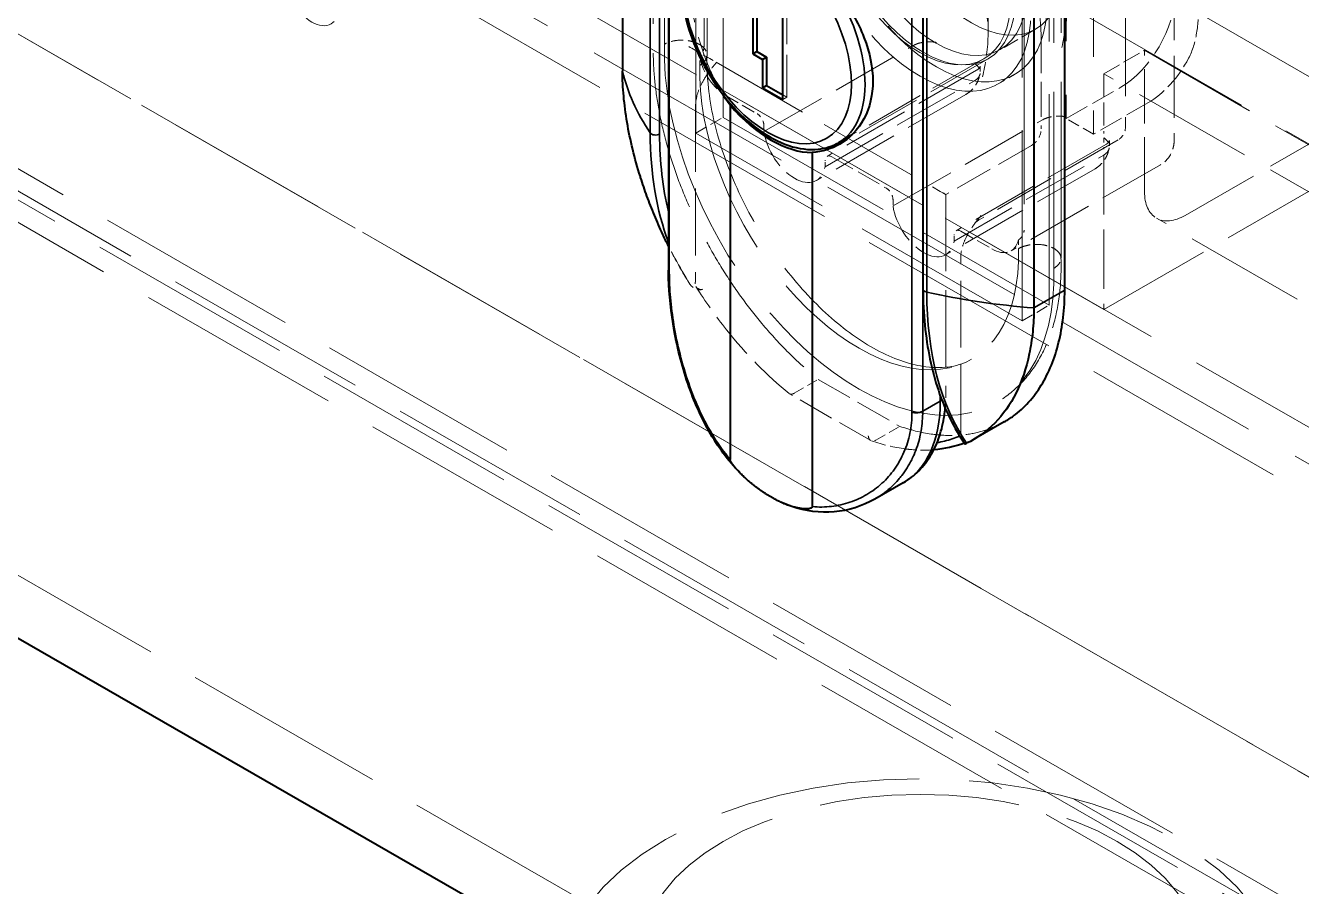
# Model space of a CAD drawing. Header units: millimetres. Extents: x 0 to 2378, y 0 to 1682.
# Drawn here: x 2156.29 to 2182.84, y 1411.09 to 1429.01 of the extents above; entities that cross this region are included whole.
import ezdxf

# ---------------------------------------------------------------- set-up
doc = ezdxf.new("R2010")
doc.units = ezdxf.units.MM
doc.header["$LTSCALE"] = 2
doc.linetypes.add('DASHED', pattern=[0.2067, 0.1654, -0.0413])
for name, color, linetype, lineweight in [('가려진 것(ISO)', 2, 'DASHED', 18), ('가시적인 것(ISO)', 3, 'Continuous', 40), ('가시적인 좁은 것(ISO)', 3, 'Continuous', 35)]:
    doc.layers.add(name, color=color, linetype=linetype, lineweight=lineweight)

msp = doc.modelspace()

# ---------------------------------------------------------------- linework, layer by layer
at = {"layer": '가려진 것(ISO)', "ltscale": 13.269749}
for p, q in [((2170.8009, 1458.4957), (2170.8009, 1427.1019)), ((2177.5891, 1423.1928), (2177.5891, 1454.5866)), ((2177.0235, 1454.2609), (2177.0235, 1422.8671))]:
    msp.add_line(p, q, dxfattribs=at)
at = {"layer": '가려진 것(ISO)', "ltscale": 12.300426}
for p, q in [((2169.579, 1428.6239), (2169.579, 1457.7244)), ((2177.6797, 1453.0596), (2177.6797, 1423.959))]:
    msp.add_line(p, q, dxfattribs=at)
at = {"layer": '가려진 것(ISO)', "ltscale": 12.2945}
msp.add_line((2170.4667, 1428.3992), (2170.4667, 1457.4858), dxfattribs=at)
at = {"layer": '가려진 것(ISO)', "ltscale": 14.08707}
msp.add_line((2169.3478, 1457.0016), (2169.3478, 1428.4353), dxfattribs=at)
at = {"layer": '가려진 것(ISO)', "ltscale": 13.036946}
for p, q in [((2191.5899, 1414.2787), (2119.1821, 1455.9755)), ((2186.4987, 1411.3469), (2114.091, 1453.0437)), ((2186.4987, 1408.0767), (2114.091, 1449.7736)), ((2185.933, 1407.751), (2113.5253, 1449.4478))]:
    msp.add_line(p, q, dxfattribs=at)
at = {"layer": '가려진 것(ISO)', "ltscale": 13.770153}
msp.add_line((2170.2352, 1426.7761), (2170.2352, 1454.6999), dxfattribs=at)
at = {"layer": '가려진 것(ISO)', "ltscale": 12.584246}
for p, q in [((2170.4036, 1428.5864), (2170.4036, 1454.1053)), ((2177.0635, 1450.2701), (2177.0635, 1424.7512))]:
    msp.add_line(p, q, dxfattribs=at)
at = {"layer": '가려진 것(ISO)', "ltscale": 12.299444}
msp.add_line((2177.832, 1453.2669), (2177.832, 1424.1686), dxfattribs=at)
at = {"layer": '가려진 것(ISO)', "ltscale": 12.833244}
msp.add_line((2185.3673, 1412.0009), (2114.091, 1453.0463), dxfattribs=at)
at = {"layer": '가려진 것(ISO)', "ltscale": 12.886484}
msp.add_line((2111.8282, 1451.5456), (2194.7011, 1403.8223), dxfattribs=at)
at = {"layer": '가려진 것(ISO)', "ltscale": 13.041375}
msp.add_line((2198.9438, 1400.7251), (2111.2625, 1451.2174), dxfattribs=at)
at = {"layer": '가려진 것(ISO)', "ltscale": 12.954181}
msp.add_line((2176.315, 1428.8655), (2176.315, 1450.7564), dxfattribs=at)
at = {"layer": '가려진 것(ISO)', "ltscale": 13.546203}
for p, q in [((2177.9427, 1449.9683), (2177.9427, 1427.0769)), ((2178.5084, 1449.6425), (2178.5084, 1426.7512))]:
    msp.add_line(p, q, dxfattribs=at)
at = {"layer": '가려진 것(ISO)', "ltscale": 12.873099}
msp.add_line((2104.4743, 1447.3108), (2191.0242, 1397.4701), dxfattribs=at)
at = {"layer": '가려진 것(ISO)', "ltscale": 13.252056}
msp.add_line((2161.4105, 1440.3772), (2258.2559, 1384.6076), dxfattribs=at)
at = {"layer": '가려진 것(ISO)', "ltscale": 13.202866}
msp.add_line((2152.2747, 1438.3355), (2271.9172, 1369.438), dxfattribs=at)
at = {"layer": '가려진 것(ISO)', "ltscale": 12.924183}
msp.add_line((2152.2747, 1438.333), (2178.7205, 1423.1039), dxfattribs=at)
at = {"layer": '가려진 것(ISO)', "ltscale": 12.907596}
msp.add_line((2164.0127, 1437.475), (2258.3407, 1383.1551), dxfattribs=at)
at = {"layer": '가려진 것(ISO)', "ltscale": 5.303258}
msp.add_line((2179.1771, 1431.4871), (2179.1771, 1426.9344), dxfattribs=at)
at = {"layer": '가려진 것(ISO)', "ltscale": 13.568781}
msp.add_line((2163.2594, 1431.2472), (2191.0242, 1415.2585), dxfattribs=at)
at = {"layer": '가려진 것(ISO)', "ltscale": 2.666475}
msp.add_line((2172.1281, 1427.523), (2172.1281, 1429.8121), dxfattribs=at)
at = {"layer": '가려진 것(ISO)', "ltscale": 3.906952}
msp.add_line((2180.1878, 1429.9997), (2180.1878, 1426.6457), dxfattribs=at)
at = {"layer": '가려진 것(ISO)', "ltscale": 0.990342}
msp.add_line((2177.3022, 1428.9359), (2176.5668, 1428.5124), dxfattribs=at)
at = {"layer": '가려진 것(ISO)', "ltscale": 2.190301}
msp.add_line((2177.418, 1428.7455), (2177.418, 1426.8652), dxfattribs=at)
at = {"layer": '가려진 것(ISO)', "ltscale": 4.190233}
for p, q in [((2171.6494, 1426.8054), (2174.7607, 1428.597)), ((2176.0751, 1428.082), (2172.9639, 1426.2903)), ((2172.9222, 1426.0724), (2176.0335, 1427.8641)), ((2175.8548, 1427.5804), (2172.7436, 1425.7888)), ((2174.3364, 1425.258), (2177.4477, 1427.0497)), ((2175.6092, 1424.5251), (2178.7205, 1426.3167)), ((2178.7621, 1426.5346), (2175.6509, 1424.743)), ((2178.5419, 1426.0331), (2175.4306, 1424.2414)), ((2179.9041, 1426.1153), (2176.7929, 1424.3237))]:
    msp.add_line(p, q, dxfattribs=at)
at = {"layer": '가려진 것(ISO)', "ltscale": 1.142718}
msp.add_line((2178.7205, 1428.0091), (2179.569, 1428.4978), dxfattribs=at)
at = {"layer": '가려진 것(ISO)', "ltscale": 3.428354}
msp.add_line((2179.569, 1425.5546), (2179.569, 1428.4978), dxfattribs=at)
at = {"layer": '가려진 것(ISO)', "ltscale": 7.618686}
for p, q in [((2179.569, 1428.4978), (2185.2259, 1425.2402)), ((2184.3774, 1424.7516), (2178.7205, 1428.0091)), ((2185.4756, 1421.7458), (2179.8187, 1425.0033))]:
    msp.add_line(p, q, dxfattribs=at)
at = {"layer": '가려진 것(ISO)', "ltscale": 0.212589}
for p, q in [((2170.3144, 1428.1851), (2170.3144, 1428.3677)), ((2176.9443, 1424.5499), (2176.9443, 1424.3673))]:
    msp.add_line(p, q, dxfattribs=at)
at = {"layer": '가려진 것(ISO)', "ltscale": 6.285399}
msp.add_line((2170.6541, 1428.2484), (2175.321, 1425.5609), dxfattribs=at)
at = {"layer": '가려진 것(ISO)', "ltscale": 4.162764}
msp.add_line((2176.3148, 1428.3212), (2173.2239, 1426.5413), dxfattribs=at)
at = {"layer": '가려진 것(ISO)', "ltscale": 3.700663}
msp.add_line((2176.2274, 1428.317), (2173.4796, 1426.7346), dxfattribs=at)
at = {"layer": '가려진 것(ISO)', "ltscale": 0.135433}
for p, q in [((2176.1507, 1428.153), (2176.1507, 1428.0366)), ((2178.8377, 1426.6056), (2178.8377, 1426.4893))]:
    msp.add_line(p, q, dxfattribs=at)
at = {"layer": '가려진 것(ISO)', "ltscale": 0.457027}
msp.add_line((2176.5268, 1427.797), (2176.8662, 1427.9925), dxfattribs=at)
at = {"layer": '가려진 것(ISO)', "ltscale": 1.445105}
msp.add_line((2178.7205, 1428.0091), (2178.7205, 1426.7685), dxfattribs=at)
at = {"layer": '가려진 것(ISO)', "ltscale": 1.523657}
for p, q in [((2177.9427, 1427.0769), (2179.0741, 1427.7285)), ((2179.6398, 1427.4027), (2178.5084, 1426.7512)), ((2173.0637, 1426.2805), (2174.195, 1425.629))]:
    msp.add_line(p, q, dxfattribs=at)
at = {"layer": '가려진 것(ISO)', "ltscale": 0.865891}
for p, q in [((2170.865, 1427.5466), (2171.508, 1427.1763)), ((2175.7507, 1424.7332), (2176.3937, 1424.3629))]:
    msp.add_line(p, q, dxfattribs=at)
at = {"layer": '가려진 것(ISO)', "ltscale": 0.114182}
for p in [(2172.0433, 1427.5718), (2172.0433, 1427.4741)]:
    msp.add_line(p, (2172.1281, 1427.523), dxfattribs=at)
at = {"layer": '가려진 것(ISO)', "ltscale": 4.204307}
for p, q in [((2170.2298, 1427.3577), (2170.2298, 1423.7484)), ((2175.7453, 1420.5722), (2175.7453, 1424.1815))]:
    msp.add_line(p, q, dxfattribs=at)
at = {"layer": '가려진 것(ISO)', "ltscale": 0.761779}
for p, q in [((2170.2352, 1426.7761), (2170.8009, 1427.1019)), ((2178.5084, 1426.7512), (2177.9427, 1427.0769)), ((2177.0235, 1422.8671), (2177.5891, 1423.1928))]:
    msp.add_line(p, q, dxfattribs=at)
at = {"layer": '가려진 것(ISO)', "ltscale": 11.611031}
for p, q in [((2170.8009, 1427.1019), (2177.5891, 1423.1928)), ((2177.0235, 1422.8671), (2170.2352, 1426.7761))]:
    msp.add_line(p, q, dxfattribs=at)
at = {"layer": '가려진 것(ISO)', "ltscale": 4.952111}
msp.add_line((2180.4176, 1425.0622), (2184.0945, 1427.1796), dxfattribs=at)
at = {"layer": '가려진 것(ISO)', "ltscale": 0.146678}
for p, q in [((2171.6494, 1426.9314), (2171.6494, 1426.8054)), ((2172.9222, 1426.0724), (2172.9222, 1426.1984)), ((2174.3364, 1425.384), (2174.3364, 1425.258)), ((2175.6092, 1424.5251), (2175.6092, 1424.6511))]:
    msp.add_line(p, q, dxfattribs=at)
at = {"layer": '가려진 것(ISO)', "ltscale": 3.892772}
msp.add_line((2179.0183, 1426.6317), (2176.1279, 1424.9672), dxfattribs=at)
at = {"layer": '가려진 것(ISO)', "ltscale": 0.275054}
msp.add_line((2178.7205, 1426.679), (2178.7205, 1426.4427), dxfattribs=at)
at = {"layer": '가려진 것(ISO)', "ltscale": 2.39659}
msp.add_line((2177.2177, 1426.5186), (2175.4381, 1425.4938), dxfattribs=at)
at = {"layer": '가려진 것(ISO)', "ltscale": 3.742538}
msp.add_line((2178.7205, 1426.3167), (2178.7205, 1423.1039), dxfattribs=at)
at = {"layer": '가려진 것(ISO)', "ltscale": 7.237747}
msp.add_line((2178.7205, 1423.1039), (2184.0945, 1426.1986), dxfattribs=at)
at = {"layer": '가려진 것(ISO)', "ltscale": 4.816075}
msp.add_line((2175.4381, 1425.4938), (2175.4381, 1421.3593), dxfattribs=at)
at = {"layer": '가려진 것(ISO)', "ltscale": 0.673829}
for p, q in [((2172.2804, 1421.3586), (2172.7808, 1421.6467)), ((2173.9775, 1420.3813), (2174.4779, 1420.6695))]:
    msp.add_line(p, q, dxfattribs=at)
at = {"layer": '가려진 것(ISO)', "ltscale": 2.285536}
msp.add_line((2172.7808, 1421.6467), (2174.4779, 1420.6695), dxfattribs=at)
at = {"layer": '가려진 것(ISO)', "ltscale": 2.274414}
msp.add_line((2173.8736, 1420.3739), (2172.1848, 1421.3464), dxfattribs=at)
at = {"layer": '가려진 것(ISO)', "ltscale": 0.399244}
msp.add_arc((2177.018, 1426.8652), 0.4, 299.93599, 0, dxfattribs=at)
at = {"layer": '가려진 것(ISO)', "ltscale": 13.819056}
for centre, major_axis, start_param, end_param in [((2175.2394, 1430.8175), (1.6268, -2.8251), 2.8711331, 8.1283086), ((2174.9, 1430.6221), (-1.6268, 2.8251), 6.0127257, 11.2699013)]:
    msp.add_ellipse(centre, major_axis=major_axis, ratio=0.5780931, start_param=start_param, end_param=end_param, dxfattribs=at)
at = {"layer": '가려진 것(ISO)', "ltscale": 13.476273}
for centre in [(2175.9748, 1431.241), (2175.2394, 1430.8175), (2174.9, 1430.6221)]:
    msp.add_ellipse(centre, major_axis=(1.3274, -2.3051), ratio=0.5780931, dxfattribs=at)
at = {"layer": '가려진 것(ISO)', "ltscale": 13.678923}
msp.add_ellipse((2174.9674, 1430.6609), major_axis=(1.3474, -2.3398), ratio=0.5780931, dxfattribs=at)
at = {"layer": '가려진 것(ISO)', "ltscale": 4.786925}
msp.add_ellipse((2162.2449, 1429.7398), major_axis=(0.3992, -0.6933), ratio=0.5780931, dxfattribs=at)
at = {"layer": '가려진 것(ISO)', "ltscale": 2.393412}
msp.add_ellipse((2179.0741, 1429.0365), major_axis=(0.7985, 1.3865), ratio=0.5780931, start_param=3.9250571, end_param=5.4958534, dxfattribs=at)
at = {"layer": '가려진 것(ISO)', "ltscale": 14.833475}
msp.add_ellipse((2173.6293, 1426.1317), major_axis=(2.8601, -4.9667), ratio=0.5780931, start_param=3.8948172, end_param=7.1046245, dxfattribs=at)
at = {"layer": '가려진 것(ISO)', "ltscale": 0.727532}
for centre, start_param, end_param in [((2170.3712, 1428.4125), 0.7863651, 2.3571614), ((2175.0381, 1425.725), 2.3571614, 3.9279577)]:
    msp.add_ellipse(centre, major_axis=(-0.4, 0.2312), ratio=0.0016725, start_param=start_param, end_param=end_param, dxfattribs=at)
at = {"layer": '가려진 것(ISO)', "ltscale": 12.168986}
msp.add_ellipse((2173.6293, 1426.1317), major_axis=(2.3411, -4.0654), ratio=0.5780931, start_param=3.8912253, end_param=7.1082164, dxfattribs=at)
at = {"layer": '가려진 것(ISO)', "ltscale": 1.020362}
for centre, start_param, end_param in [((2170.865, 1428.2006), 4.1603181, 5.4997209), ((2176.3937, 1425.0169), 5.4997209, 6.8391236)]:
    msp.add_ellipse(centre, major_axis=(0.3992, -0.6933), ratio=0.5780931, start_param=start_param, end_param=end_param, dxfattribs=at)
at = {"layer": '가려진 것(ISO)', "ltscale": 1.292141}
msp.add_ellipse((2179.6398, 1428.7108), major_axis=(-0.7985, -1.3865), ratio=0.5780931, start_param=0.7834645, end_param=1.6315265, dxfattribs=at)
at = {"layer": '가려진 것(ISO)', "ltscale": 0.299089}
for centre, start_param, end_param in [((2171.508, 1427.0128), 3.9289245, 5.4997209), ((2173.0637, 1426.117), 5.4997209, 7.0705172), ((2174.195, 1425.4655), 3.9289245, 5.4997209), ((2175.7507, 1424.5696), 5.4997209, 7.0705172)]:
    msp.add_ellipse(centre, major_axis=(-0.0998, 0.1733), ratio=0.5780931, start_param=start_param, end_param=end_param, dxfattribs=at)
at = {"layer": '가려진 것(ISO)', "ltscale": 2.404839}
for centre in [(2172.2858, 1426.5837), (2174.9728, 1425.0363)]:
    msp.add_ellipse(centre, major_axis=(0.4577, -0.7949), ratio=0.5780931, start_param=4.1231782, end_param=6.8762635, dxfattribs=at)
at = {"layer": '가려진 것(ISO)', "ltscale": 1.795034}
msp.add_ellipse((2180.4176, 1426.0432), major_axis=(-0.5988, -1.0399), ratio=0.5780931, start_param=5.4958534, end_param=7.0666498, dxfattribs=at)
at = {"layer": '가려진 것(ISO)', "ltscale": 0.097924}
for centre, major_axis, ratio, start_param, end_param in [((2170.1403, 1423.8111), (-0.0294, 0.2232), 0.3788681, 3.9734289, 4.3782623), ((2175.8346, 1420.5318), (-0.0197, 0.2179), 0.3998198, 1.3482284, 1.7535099)]:
    msp.add_ellipse(centre, major_axis=major_axis, ratio=ratio, start_param=start_param, end_param=end_param, dxfattribs=at)
at = {"layer": '가려진 것(ISO)', "ltscale": 12.665669}
msp.add_ellipse((2174.9021, 1409.0149), major_axis=(-7.5, 0), ratio=0.5758617, dxfattribs=at)
at = {"layer": '가려진 것(ISO)', "ltscale": 12.593294}
msp.add_ellipse((2174.9021, 1409.6689), major_axis=(-5.8, 0), ratio=0.5758617, dxfattribs=at)
at = {"layer": '가려진 것(ISO)', "ltscale": 10.22368}
msp.add_open_spline([(2172.8382, 1433.2957), (2173.0382, 1433.4108), (2173.2645, 1433.4783), (2173.7531, 1433.5182), (2174.0163, 1433.4832), (2174.5723, 1433.3116), (2174.8654, 1433.1624), (2175.4388, 1432.765), (2175.7185, 1432.5135), (2176.2308, 1431.94), (2176.4636, 1431.6186), (2176.8621, 1430.9376), (2177.028, 1430.5782), (2177.2779, 1429.8526), (2177.3616, 1429.4864), (2177.4112, 1429.0022), (2177.418, 1428.8726), (2177.418, 1428.7455)], degree=3, knots=[3.9289245, 3.9289245, 3.9289245, 3.9289245, 4.1952637, 4.1952637, 4.4852898, 4.4852898, 4.8133495, 4.8133495, 5.1518446, 5.1518446, 5.4878058, 5.4878058, 5.8222212, 5.8222212, 6.1579767, 6.1579767, 6.2831853, 6.2831853, 6.2831853, 6.2831853], dxfattribs=at)
at = {"layer": '가려진 것(ISO)', "ltscale": 3.952467}
msp.add_open_spline([(2170.8016, 1427.572), (2170.6974, 1427.7412), (2170.6052, 1427.9199), (2170.3904, 1428.4089), (2170.2783, 1428.7607), (2170.1324, 1429.4449), (2170.0978, 1429.7769), (2170.0978, 1430.0556), (2170.0978, 1430.3342), (2170.1324, 1430.5946), (2170.2291, 1430.8616), (2170.2571, 1430.921), (2170.2887, 1430.974)], degree=3, knots=[-0.6574547, -0.6574547, -0.6574547, -0.6574547, -0.5112141, -0.5112141, -0.25560705, -0.25560705, 0, 0, 0, 0.25560705, 0.25560705, 0.33894025, 0.33894025, 0.33894025, 0.33894025], dxfattribs=at)
at = {"layer": '가려진 것(ISO)', "ltscale": 1.906355}
msp.add_open_spline([(2177.8503, 1430.4368), (2177.9406, 1430.1479), (2177.9733, 1429.8188), (2177.9599, 1429.1663), (2177.9129, 1428.8428), (2177.8503, 1428.5583)], degree=3, knots=[-0.47492577, -0.47492577, -0.47492577, -0.47492577, -0.23746289, -0.23746289, 0, 0, 0, 0], dxfattribs=at)
at = {"layer": '가려진 것(ISO)', "ltscale": 1.703598}
msp.add_open_spline([(2176.1978, 1429.6412), (2176.2886, 1429.382), (2176.3209, 1429.0852), (2176.3073, 1428.4963), (2176.2605, 1428.204), (2176.1978, 1427.9474)], degree=3, knots=[0.87117261, 0.87117261, 0.87117261, 0.87117261, 1.08406226, 1.08406226, 1.2969519, 1.2969519, 1.2969519, 1.2969519], dxfattribs=at)
at = {"layer": '가려진 것(ISO)', "ltscale": 1.106714}
msp.add_open_spline([(2180.4883, 1428.3342), (2180.5721, 1428.4928), (2180.6238, 1428.6757), (2180.6864, 1429.0533), (2180.6953, 1429.2465), (2180.6953, 1429.4059)], degree=3, knots=[-0.89271233, -0.89271233, -0.89271233, -0.89271233, -0.7589759, -0.7589759, -0.61266995, -0.61266995, -0.61266995, -0.61266995], dxfattribs=at)
at = {"layer": '가려진 것(ISO)', "ltscale": 0.77784}
msp.add_open_spline([(2170.3144, 1428.6164), (2170.2762, 1428.6392), (2170.2319, 1428.6586), (2170.1836, 1428.6736), (2170.1352, 1428.6886), (2170.0828, 1428.6992), (2170.0289, 1428.7048), (2169.975, 1428.7104), (2169.9196, 1428.711), (2169.8656, 1428.7065), (2169.8117, 1428.702), (2169.759, 1428.6925), (2169.7105, 1428.6785), (2169.6619, 1428.6645), (2169.6174, 1428.6459), (2169.579, 1428.6239)], degree=3, knots=[0, 0, 0, 0, 0.2, 0.2, 0.2, 0.4, 0.4, 0.4, 0.6, 0.6, 0.6, 0.8, 0.8, 0.8, 1, 1, 1, 1], dxfattribs=at)
at = {"layer": '가려진 것(ISO)', "ltscale": 9.984106}
msp.add_open_spline([(2169.3478, 1428.4353), (2169.349, 1428.2387), (2169.3717, 1427.8333), (2169.466, 1427.1995), (2169.6192, 1426.5489), (2169.8289, 1425.891), (2170.0928, 1425.2336), (2170.408, 1424.5849), (2170.7676, 1423.9594), (2171.1679, 1423.3622), (2171.6198, 1422.7808), (2172.157, 1422.1907), (2172.5594, 1421.8259), (2172.7808, 1421.6467)], degree=3, knots=[0, 0, 0, 0, 0.0871226, 0.1744185, 0.2617324, 0.3487561, 0.4359269, 0.5237497, 0.6116961, 0.6976482, 0.7858221, 0.8838338, 1, 1, 1, 1], dxfattribs=at)
at = {"layer": '가려진 것(ISO)', "ltscale": 0.777845}
msp.add_open_spline([(2170.3144, 1428.1851), (2170.3528, 1428.2072), (2170.3852, 1428.233), (2170.4099, 1428.2612), (2170.4347, 1428.2894), (2170.4518, 1428.3201), (2170.4604, 1428.3517), (2170.4689, 1428.3833), (2170.4688, 1428.4158), (2170.4602, 1428.4475), (2170.4516, 1428.4792), (2170.4344, 1428.5101), (2170.4097, 1428.5387), (2170.3849, 1428.5673), (2170.3526, 1428.5936), (2170.3144, 1428.6164)], degree=3, knots=[0, 0, 0, 0, 0.2, 0.2, 0.2, 0.4, 0.4, 0.4, 0.6, 0.6, 0.6, 0.8, 0.8, 0.8, 1, 1, 1, 1], dxfattribs=at)
at = {"layer": '가려진 것(ISO)', "ltscale": 0.249534}
msp.add_open_spline([(2170.4036, 1428.5864), (2170.4036, 1428.5604), (2170.3997, 1428.5258), (2170.3882, 1428.4789), (2170.3818, 1428.459), (2170.368, 1428.4276), (2170.3592, 1428.4118), (2170.3384, 1428.3853), (2170.3264, 1428.3746), (2170.3144, 1428.3677)], degree=3, knots=[0.062306408, 0.062306408, 0.062306408, 0.062306408, 0.086141003, 0.086141003, 0.099228248, 0.099228248, 0.111920532, 0.111920532, 0.124612816, 0.124612816, 0.124612816, 0.124612816], dxfattribs=at)
at = {"layer": '가려진 것(ISO)', "ltscale": 0.600212}
for points in [[(2174.7607, 1428.597), (2174.7901, 1428.614), (2174.8241, 1428.6288), (2174.8613, 1428.6408), (2174.8985, 1428.6528), (2174.9388, 1428.6619), (2174.9802, 1428.6678), (2175.0216, 1428.6736), (2175.064, 1428.6762), (2175.1056, 1428.6755), (2175.1472, 1428.6747), (2175.188, 1428.6705), (2175.2254, 1428.6634), (2175.2628, 1428.6562), (2175.297, 1428.646), (2175.3264, 1428.6335)], [(2176.0335, 1427.8641), (2176.0629, 1427.881), (2176.0877, 1427.9011), (2176.1067, 1427.9236), (2176.1258, 1427.946), (2176.139, 1427.9708), (2176.1456, 1427.9967), (2176.1523, 1428.0225), (2176.1524, 1428.0495), (2176.1458, 1428.0764), (2176.1393, 1428.1034), (2176.126, 1428.1303), (2176.1069, 1428.1557), (2176.0878, 1428.1811), (2176.0629, 1428.2049), (2176.0335, 1428.2263)], [(2177.4477, 1427.0497), (2177.4771, 1427.0666), (2177.5111, 1427.0814), (2177.5483, 1427.0934), (2177.5855, 1427.1054), (2177.6258, 1427.1146), (2177.6672, 1427.1204), (2177.7086, 1427.1263), (2177.751, 1427.1289), (2177.7926, 1427.1281), (2177.8342, 1427.1274), (2177.875, 1427.1232), (2177.9124, 1427.116), (2177.9498, 1427.1088), (2177.984, 1427.0987), (2178.0134, 1427.0862)], [(2178.7205, 1426.3167), (2178.7499, 1426.3337), (2178.7747, 1426.3538), (2178.7937, 1426.3762), (2178.8128, 1426.3987), (2178.826, 1426.4234), (2178.8326, 1426.4493), (2178.8393, 1426.4752), (2178.8394, 1426.5021), (2178.8328, 1426.5291), (2178.8263, 1426.5561), (2178.8131, 1426.583), (2178.7939, 1426.6084), (2178.7748, 1426.6337), (2178.7499, 1426.6576), (2178.7205, 1426.679)]]:
    msp.add_open_spline(points, degree=3, knots=[0, 0, 0, 0, 0.2, 0.2, 0.2, 0.4, 0.4, 0.4, 0.6, 0.6, 0.6, 0.8, 0.8, 0.8, 1, 1, 1, 1], dxfattribs=at)
at = {"layer": '가려진 것(ISO)', "ltscale": 0.98314}
for points, knots in [([(2170.2298, 1427.3577), (2170.2298, 1427.4123), (2170.2392, 1427.4823), (2170.27, 1427.6068), (2170.2981, 1427.6844), (2170.3666, 1427.8325), (2170.4183, 1427.9199), (2170.5336, 1428.0855), (2170.5968, 1428.164), (2170.6541, 1428.2352)], [-0.24364092, -0.24364092, -0.24364092, -0.24364092, -0.1935549, -0.1935549, -0.14040036, -0.14040036, -0.07020018, -0.07020018, 0, 0, 0, 0]), ([(2176.1695, 1425.0591), (2176.1122, 1424.9879), (2176.049, 1424.9093), (2175.9337, 1424.7438), (2175.882, 1424.6564), (2175.8135, 1424.5083), (2175.7854, 1424.4306), (2175.7546, 1424.3061), (2175.7453, 1424.2361), (2175.7453, 1424.1815)], [0, 0, 0, 0, 0.07020018, 0.07020018, 0.14040036, 0.14040036, 0.1935549, 0.1935549, 0.24364092, 0.24364092, 0.24364092, 0.24364092])]:
    msp.add_open_spline(points, degree=3, knots=knots, dxfattribs=at)
at = {"layer": '가려진 것(ISO)', "ltscale": 14.046582}
msp.add_open_spline([(2175.9705, 1422.0662), (2175.7167, 1421.9201), (2175.4046, 1421.8588), (2174.7294, 1421.9468), (2174.3997, 1422.0527), (2173.7284, 1422.3998), (2173.3888, 1422.6334), (2172.724, 1423.2129), (2172.3991, 1423.5593), (2171.8003, 1424.3326), (2171.5271, 1424.76), (2171.0641, 1425.6495), (2170.8746, 1426.1115), (2170.5994, 1427.0173), (2170.5131, 1427.461), (2170.4656, 1428.0528), (2170.4612, 1428.2272), (2170.4666, 1428.3934)], degree=3, knots=[0.7873319, 0.7873319, 0.7873319, 0.7873319, 1.203022, 1.203022, 1.5198952, 1.5198952, 1.8212495, 1.8212495, 2.1250426, 2.1250426, 2.4316812, 2.4316812, 2.7389602, 2.7389602, 3.0444403, 3.0444403, 3.1787211, 3.1787211, 3.1787211, 3.1787211], dxfattribs=at)
at = {"layer": '가려진 것(ISO)', "ltscale": 0.360934}
for points in [[(2176.0751, 1428.082), (2176.0908, 1428.091), (2176.1051, 1428.1023), (2176.1276, 1428.125), (2176.1358, 1428.1363), (2176.1466, 1428.1546), (2176.1494, 1428.1615), (2176.152, 1428.1692), (2176.1519, 1428.1701), (2176.1512, 1428.1657), (2176.1507, 1428.1606), (2176.1507, 1428.153)], [(2178.7621, 1426.5346), (2178.7778, 1426.5437), (2178.7921, 1426.5549), (2178.8146, 1426.5777), (2178.8228, 1426.589), (2178.8336, 1426.6072), (2178.8364, 1426.6142), (2178.839, 1426.6219), (2178.8389, 1426.6227), (2178.8382, 1426.6184), (2178.8377, 1426.6132), (2178.8377, 1426.6056)]]:
    msp.add_open_spline(points, degree=3, knots=[2.35426078, 2.35426078, 2.35426078, 2.35426078, 2.51172716, 2.51172716, 2.66919353, 2.66919353, 2.8266599, 2.8266599, 2.98412628, 2.98412628, 3.14159265, 3.14159265, 3.14159265, 3.14159265], dxfattribs=at)
at = {"layer": '가려진 것(ISO)', "ltscale": 0.552916}
for points in [[(2175.8548, 1427.5804), (2175.8883, 1427.5997), (2175.9197, 1427.6223), (2175.9767, 1427.6726), (2176.0022, 1427.7002), (2176.047, 1427.758), (2176.0661, 1427.7882), (2176.0985, 1427.8497), (2176.1117, 1427.8809), (2176.1332, 1427.9432), (2176.1414, 1427.9743), (2176.1476, 1428.0052)], [(2178.5419, 1426.0331), (2178.5753, 1426.0523), (2178.6067, 1426.075), (2178.6637, 1426.1252), (2178.6893, 1426.1528), (2178.734, 1426.2106), (2178.7531, 1426.2409), (2178.7855, 1426.3023), (2178.7988, 1426.3335), (2178.8202, 1426.3959), (2178.8284, 1426.427), (2178.8346, 1426.4579)]]:
    msp.add_open_spline(points, degree=3, knots=[5.49585344, 5.49585344, 5.49585344, 5.49585344, 5.61254547, 5.61254547, 5.72923751, 5.72923751, 5.84592955, 5.84592955, 5.96262158, 5.96262158, 6.07931362, 6.07931362, 6.07931362, 6.07931362], dxfattribs=at)
at = {"layer": '가려진 것(ISO)', "ltscale": 0.349961}
msp.add_open_spline([(2179.1771, 1426.9344), (2179.1771, 1426.884), (2179.1686, 1426.8328), (2179.1341, 1426.7465), (2179.1099, 1426.7088), (2179.0612, 1426.6604), (2179.0405, 1426.6445), (2179.0183, 1426.6317)], degree=3, knots=[0, 0, 0, 0, 0.03855932, 0.03855932, 0.071695482, 0.071695482, 0.09140513, 0.09140513, 0.09140513, 0.09140513], dxfattribs=at)
at = {"layer": '가려진 것(ISO)', "ltscale": 0.639578}
msp.add_open_spline([(2180.1878, 1426.6457), (2180.1878, 1426.6104), (2180.1854, 1426.5743), (2180.1744, 1426.5006), (2180.1658, 1426.4629), (2180.1402, 1426.3869), (2180.1232, 1426.3484), (2180.0786, 1426.2731), (2180.0509, 1426.2364), (2179.9847, 1426.1695), (2179.9461, 1426.1395), (2179.9041, 1426.1153)], degree=3, knots=[0, 0, 0, 0, 0.15746637, 0.15746637, 0.31493275, 0.31493275, 0.47239912, 0.47239912, 0.6298655, 0.6298655, 0.78733187, 0.78733187, 0.78733187, 0.78733187], dxfattribs=at)
at = {"layer": '가려진 것(ISO)', "ltscale": 2.363437}
msp.add_open_spline([(2170.1106, 1423.6301), (2169.892, 1423.985), (2169.6944, 1424.3534), (2169.3505, 1425.0994), (2169.2043, 1425.4747), (2169.0848, 1425.8495)], degree=3, knots=[-1.25220925, -1.25220925, -1.25220925, -1.25220925, -0.93896824, -0.93896824, -0.63068901, -0.63068901, -0.63068901, -0.63068901], dxfattribs=at)
at = {"layer": '가려진 것(ISO)', "ltscale": 0.19701}
msp.add_open_spline([(2176.1279, 1424.9672), (2176.1197, 1424.9625), (2176.1116, 1424.9574), (2176.0962, 1424.9466), (2176.0888, 1424.941), (2176.0747, 1424.9293), (2176.0681, 1424.9234), (2176.0558, 1424.9113), (2176.0501, 1424.9052), (2176.0396, 1424.8931), (2176.0349, 1424.8871), (2176.0306, 1424.8813)], degree=3, knots=[5.49585344, 5.49585344, 5.49585344, 5.49585344, 5.54546506, 5.54546506, 5.59507669, 5.59507669, 5.64468831, 5.64468831, 5.69429994, 5.69429994, 5.74391156, 5.74391156, 5.74391156, 5.74391156], dxfattribs=at)
at = {"layer": '가려진 것(ISO)', "ltscale": 0.249627}
msp.add_open_spline([(2176.9443, 1424.5499), (2176.9527, 1424.5547), (2176.962, 1424.5612), (2176.9805, 1424.5767), (2176.9896, 1424.5855), (2177.0076, 1424.6056), (2177.017, 1424.6178), (2177.0335, 1424.6436), (2177.0406, 1424.6571), (2177.0578, 1424.6981), (2177.0635, 1424.7263), (2177.0635, 1424.7512)], degree=3, knots=[-0.190458105, -0.190458105, -0.190458105, -0.190458105, -0.181558654, -0.181558654, -0.172659203, -0.172659203, -0.16123742, -0.16123742, -0.149815637, -0.149815637, -0.12697207, -0.12697207, -0.12697207, -0.12697207], dxfattribs=at)
at = {"layer": '가려진 것(ISO)', "ltscale": 0.777847}
msp.add_open_spline([(2176.9443, 1424.3673), (2176.9829, 1424.3895), (2177.0277, 1424.4084), (2177.0762, 1424.4228), (2177.1248, 1424.4373), (2177.1772, 1424.4475), (2177.2308, 1424.4528), (2177.2843, 1424.4582), (2177.339, 1424.4588), (2177.3926, 1424.4546), (2177.4462, 1424.4504), (2177.4987, 1424.4414), (2177.5474, 1424.428), (2177.596, 1424.4145), (2177.6409, 1424.3966), (2177.6797, 1424.3751)], degree=3, knots=[0, 0, 0, 0, 0.2, 0.2, 0.2, 0.4, 0.4, 0.4, 0.6, 0.6, 0.6, 0.8, 0.8, 0.8, 1, 1, 1, 1], dxfattribs=at)
at = {"layer": '가려진 것(ISO)', "ltscale": 0.629717}
msp.add_open_spline([(2169.9781, 1423.8413), (2169.8973, 1423.9797), (2169.8212, 1424.1176), (2169.7202, 1424.3111), (2169.6916, 1424.3671), (2169.6637, 1424.4231)], degree=3, knots=[1.103074766, 1.103074766, 1.103074766, 1.103074766, 1.136221362, 1.136221362, 1.149791976, 1.149791976, 1.149791976, 1.149791976], dxfattribs=at)
at = {"layer": '가려진 것(ISO)', "ltscale": 0.777842}
msp.add_open_spline([(2177.6797, 1424.3751), (2177.7184, 1424.3536), (2177.7509, 1424.3285), (2177.7756, 1424.3013), (2177.8003, 1424.274), (2177.8172, 1424.2444), (2177.8257, 1424.2142), (2177.8341, 1424.184), (2177.834, 1424.153), (2177.8256, 1424.1226), (2177.8171, 1424.0922), (2177.8002, 1424.0624), (2177.7755, 1424.0347), (2177.7508, 1424.0069), (2177.7183, 1423.9813), (2177.6797, 1423.959)], degree=3, knots=[0, 0, 0, 0, 0.2, 0.2, 0.2, 0.4, 0.4, 0.4, 0.6, 0.6, 0.6, 0.8, 0.8, 0.8, 1, 1, 1, 1], dxfattribs=at)
at = {"layer": '가려진 것(ISO)', "ltscale": 4.450606}
msp.add_open_spline([(2177.8319, 1424.1735), (2177.8396, 1423.9124), (2177.8291, 1423.6582), (2177.77, 1423.1692), (2177.7215, 1422.9344), (2177.5843, 1422.4898), (2177.4956, 1422.2801), (2177.2766, 1421.8933), (2177.1462, 1421.7163), (2176.8455, 1421.4055), (2176.6752, 1421.2719), (2176.4895, 1421.165)], degree=3, knots=[6.24859642, 6.24859642, 6.24859642, 6.24859642, 6.41298057, 6.41298057, 6.57736472, 6.57736472, 6.74174887, 6.74174887, 6.90613303, 6.90613303, 7.07051718, 7.07051718, 7.07051718, 7.07051718], dxfattribs=at)
at = {"layer": '가려진 것(ISO)', "ltscale": 0.383905}
msp.add_open_spline([(2169.9781, 1423.8413), (2169.9868, 1423.8264), (2169.9956, 1423.8115), (2170.0133, 1423.782), (2170.0223, 1423.7673), (2170.0404, 1423.7381), (2170.0495, 1423.7236), (2170.0678, 1423.6948), (2170.0771, 1423.6804), (2170.0958, 1423.6519), (2170.1052, 1423.6378), (2170.1147, 1423.6237)], degree=3, knots=[0.467721635, 0.467721635, 0.467721635, 0.467721635, 0.476527417, 0.476527417, 0.4853332, 0.4853332, 0.494138983, 0.494138983, 0.502944766, 0.502944766, 0.511750549, 0.511750549, 0.511750549, 0.511750549], dxfattribs=at)
at = {"layer": '가려진 것(ISO)', "ltscale": 0.350519}
msp.add_open_spline([(2170.3709, 1423.5229), (2170.3628, 1423.5193), (2170.3542, 1423.5178), (2170.3362, 1423.5173), (2170.3267, 1423.5187), (2170.2987, 1423.5261), (2170.2798, 1423.5361), (2170.2478, 1423.5617), (2170.2303, 1423.5804), (2170.2162, 1423.6253), (2170.2178, 1423.6456), (2170.2226, 1423.669)], degree=3, knots=[0.000001, 0.000001, 0.000001, 0.000001, 0.008116123, 0.008116123, 0.017280138, 0.017280138, 0.036812418, 0.036812418, 0.056177073, 0.056177073, 0.072028344, 0.072028344, 0.072028344, 0.072028344], dxfattribs=at)
at = {"layer": '가려진 것(ISO)', "ltscale": 0.308162}
msp.add_open_spline([(2170.3709, 1423.5229), (2170.3555, 1423.5161), (2170.3365, 1423.5128), (2170.3046, 1423.5134), (2170.2936, 1423.5146), (2170.2656, 1423.5198), (2170.2484, 1423.5249), (2170.2066, 1423.5422), (2170.182, 1423.5567), (2170.1395, 1423.5915), (2170.1226, 1423.6105), (2170.1106, 1423.6301)], degree=3, knots=[-0.070781201, -0.070781201, -0.070781201, -0.070781201, -0.055461964, -0.055461964, -0.047642977, -0.047642977, -0.035476886, -0.035476886, -0.017217394, -0.017217394, -0.000001042, -0.000001042, -0.000001042, -0.000001042], dxfattribs=at)
at = {"layer": '가려진 것(ISO)', "ltscale": 2.948595}
msp.add_open_spline([(2172.1777, 1421.3512), (2171.7203, 1421.7221), (2171.2743, 1422.1766), (2170.6467, 1422.9644), (2170.4313, 1423.268), (2170.2332, 1423.5824)], degree=3, knots=[0, 0, 0, 0, 0.49236315, 0.49236315, 0.7715034, 0.7715034, 0.7715034, 0.7715034], dxfattribs=at)
at = {"layer": '가려진 것(ISO)', "ltscale": 0.299839}
msp.add_open_spline([(2172.2804, 1421.3586), (2172.2622, 1421.3481), (2172.2442, 1421.3414), (2172.2278, 1421.3393), (2172.2114, 1421.3372), (2172.1966, 1421.3396), (2172.1847, 1421.3464), (2172.1728, 1421.3533), (2172.1639, 1421.3645), (2172.1585, 1421.3793), (2172.1532, 1421.394), (2172.1514, 1421.4122), (2172.1533, 1421.4324)], degree=3, knots=[0, 0, 0, 0, 0.25, 0.25, 0.25, 0.5, 0.5, 0.5, 0.75, 0.75, 0.75, 1, 1, 1, 1], dxfattribs=at)
at = {"layer": '가려진 것(ISO)', "ltscale": 0.360716}
msp.add_open_spline([(2175.4234, 1421.0448), (2175.4333, 1421.1475), (2175.4381, 1421.2525), (2175.4381, 1421.3593)], degree=3, dxfattribs=at)
at = {"layer": '가려진 것(ISO)', "ltscale": 3.369407}
msp.add_open_spline([(2174.4779, 1420.6695), (2174.6992, 1420.5937), (2175.1013, 1420.4951), (2175.6379, 1420.4663), (2176.0895, 1420.5271), (2176.4174, 1420.6383), (2176.5966, 1420.7304), (2176.6525, 1420.7626)], degree=3, knots=[0, 0, 0, 0, 0.11611865, 0.21398842, 0.30203802, 0.38799895, 0.42857124, 0.42857124, 0.42857124, 0.42857124], dxfattribs=at)
at = {"layer": '가려진 것(ISO)', "ltscale": 0.299851}
msp.add_open_spline([(2173.8218, 1420.4716), (2173.8218, 1420.4712), (2173.8219, 1420.4708), (2173.824, 1420.4477), (2173.8297, 1420.4275), (2173.8475, 1420.3946), (2173.8593, 1420.3821), (2173.8876, 1420.3657), (2173.9039, 1420.3621), (2173.9307, 1420.3637), (2173.9403, 1420.3656), (2173.9592, 1420.3719), (2173.9684, 1420.376), (2173.9775, 1420.3813)], degree=3, knots=[-0.000365871, -0.000365871, -0.000365871, -0.000365871, 0, 0, 0.019901046, 0.019901046, 0.039258889, 0.039258889, 0.058579585, 0.058579585, 0.068886192, 0.068886192, 0.078580299, 0.078580299, 0.078580299, 0.078580299], dxfattribs=at)
at = {"layer": '가려진 것(ISO)', "ltscale": 0.35051}
msp.add_open_spline([(2175.7525, 1420.4845), (2175.7573, 1420.4556), (2175.7673, 1420.4287), (2175.7945, 1420.3762), (2175.8081, 1420.3597), (2175.8289, 1420.3406), (2175.8392, 1420.3355), (2175.8557, 1420.3347), (2175.8614, 1420.3355), (2175.8736, 1420.3394), (2175.8799, 1420.3423), (2175.887, 1420.3464)], degree=3, knots=[0.000001, 0.000001, 0.000001, 0.000001, 0.02448974, 0.02448974, 0.0544278, 0.0544278, 0.08463518, 0.08463518, 0.09880659, 0.09880659, 0.11135374, 0.11135374, 0.11135374, 0.11135374], dxfattribs=at)
at = {"layer": '가려진 것(ISO)', "ltscale": 0.962638}
msp.add_open_spline([(2174.5928, 1420.1995), (2174.3626, 1420.2296), (2174.1261, 1420.2861), (2173.8877, 1420.3675)], degree=3, dxfattribs=at)
at = {"layer": '가려진 것(ISO)', "ltscale": 0.848105}
msp.add_open_spline([(2175.1858, 1420.1826), (2175.0265, 1420.17), (2174.8627, 1420.1717), (2174.6621, 1420.191), (2174.6275, 1420.195), (2174.5928, 1420.1995)], degree=3, knots=[0.27895084, 0.27895084, 0.27895084, 0.27895084, 0.46283824, 0.46283824, 0.50090212, 0.50090212, 0.50090212, 0.50090212], dxfattribs=at)
at = {"layer": '가려진 것(ISO)', "ltscale": 0.085373}
msp.add_open_spline([(2175.8725, 1420.3392), (2175.8553, 1420.3324), (2175.838, 1420.3257), (2175.8206, 1420.3193)], degree=3, dxfattribs=at)
at = {"layer": '가려진 것(ISO)', "ltscale": 0.184277}
msp.add_open_spline([(2175.887, 1420.3464), (2175.8735, 1420.3385), (2175.8617, 1420.331), (2175.8476, 1420.3214), (2175.8437, 1420.3185), (2175.8356, 1420.3122), (2175.8325, 1420.3093), (2175.8304, 1420.3063), (2175.8302, 1420.3055), (2175.8305, 1420.305)], degree=3, knots=[0.000001834, 0.000001834, 0.000001834, 0.000001834, 0.015415401, 0.015415401, 0.02328266, 0.02328266, 0.035523841, 0.035523841, 0.042254862, 0.042254862, 0.042254862, 0.042254862], dxfattribs=at)
at = {"layer": '가려진 것(ISO)'}
msp.add_open_spline([(2173.9566, 1419.1544), (2173.9566, 1419.1544), (2173.9566, 1419.1544), (2173.9566, 1419.1544)], degree=3, dxfattribs=at)
msp.add_open_spline([(2173.9566, 1419.1544), (2173.9566, 1419.1544), (2173.9566, 1419.1544), (2173.9566, 1419.1544)], degree=3, dxfattribs=at)
at = {"layer": '가시적인 것(ISO)'}
for p, q in [((2168.706, 1456.632), (2168.706, 1428.0657)), ((2169.6637, 1452.8096), (2169.6637, 1423.9175)), ((2177.9109, 1423.5041), (2177.9109, 1452.0705)), ((2177.2691, 1451.7009), (2177.2691, 1423.1345)), ((2174.9599, 1449.6891), (2174.9599, 1423.5287)), ((2103.3429, 1446.6568), (2191.0242, 1396.1645)), ((2171.421, 1430.1216), (2171.421, 1428.4211)), ((2171.5058, 1430.0727), (2171.5058, 1428.4699)), ((2172.0433, 1427.4741), (2172.0433, 1429.7633)), ((2171.421, 1428.4211), (2171.5058, 1428.4699)), ((2171.5058, 1428.4699), (2171.7038, 1428.3559)), ((2171.421, 1428.4211), (2171.619, 1428.3071)), ((2171.619, 1428.3071), (2171.7038, 1428.3559)), ((2171.619, 1428.3071), (2171.619, 1427.7184)), ((2171.7038, 1428.3559), (2171.7038, 1427.7673)), ((2171.619, 1427.7184), (2171.7038, 1427.7673)), ((2171.619, 1427.7184), (2172.0433, 1427.4741)), ((2171.7038, 1427.7673), (2172.0433, 1427.5718)), ((2170.9453, 1427.3559), (2170.9453, 1419.9824)), ((2173.4796, 1426.7346), (2173.201, 1426.5742)), ((2172.6554, 1426.3711), (2172.6554, 1418.9977)), ((2176.6525, 1420.7626), (2176.0107, 1420.393)), ((2174.5511, 1419.4967), (2173.9566, 1419.1544))]:
    msp.add_line(p, q, dxfattribs=at)
for centre, major_axis, ratio, start_param, end_param in [((2171.8004, 1428.8372), (1.3474, -2.3398), 0.5780931, 5.0353615, 5.9640802), ((2175.0799, 1423.5291), (-0.12, -0.0005), 0.5787986, 6.2806336, 6.2831853)]:
    msp.add_ellipse(centre, major_axis=major_axis, ratio=ratio, start_param=start_param, end_param=end_param, dxfattribs=at)
for points, knots in [([(2170.5461, 1431.1844), (2170.4032, 1431.1021), (2170.2811, 1430.9848), (2170.0854, 1430.6905), (2170.0152, 1430.5103), (2169.9314, 1430.0968), (2169.9232, 1429.8597), (2169.9726, 1429.3598), (2170.0316, 1429.0965), (2170.2089, 1428.5736), (2170.3271, 1428.314), (2170.6103, 1427.8227), (2170.7752, 1427.591), (2171.137, 1427.1772), (2171.3339, 1426.9952), (2171.7432, 1426.6995), (2171.9557, 1426.5861), (2172.3758, 1426.4461), (2172.5839, 1426.4182), (2172.9306, 1426.4557), (2173.0737, 1426.5009), (2173.201, 1426.5742)], [2.3542608, 2.3542608, 2.3542608, 2.3542608, 2.6341338, 2.6341338, 2.9347287, 2.9347287, 3.2623857, 3.2623857, 3.5951268, 3.5951268, 3.9258861, 3.9258861, 4.2556663, 4.2556663, 4.5864294, 4.5864294, 4.9191665, 4.9191665, 5.2466416, 5.2466416, 5.4958534, 5.4958534, 5.4958534, 5.4958534]), ([(2172.6554, 1430.3184), (2172.8646, 1430.1155), (2173.0616, 1429.8901), (2173.4281, 1429.3908), (2173.6095, 1429.0789), (2173.8539, 1428.4515), (2173.9162, 1428.1353), (2173.9162, 1427.5781), (2173.8539, 1427.3017), (2173.6095, 1426.8424), (2173.4281, 1426.6596), (2173.0616, 1426.4472), (2172.8646, 1426.3846), (2172.6554, 1426.3711)], [1.3231563, 1.3231563, 1.3231563, 1.3231563, 1.5334605, 1.5334605, 1.7890676, 1.7890676, 2.0446746, 2.0446746, 2.3002817, 2.3002817, 2.5558887, 2.5558887, 2.766193, 2.766193, 2.766193, 2.766193]), ([(2169.0848, 1425.8495), (2169.0829, 1425.8555), (2169.081, 1425.8615), (2168.9585, 1426.2482), (2168.8662, 1426.6262), (2168.7722, 1427.1799), (2168.7483, 1427.3619), (2168.7158, 1427.7194), (2168.7071, 1427.8947), (2168.706, 1428.0657)], [-0.63068901, -0.63068901, -0.63068901, -0.63068901, -0.62576145, -0.62576145, -0.3126285, -0.3126285, -0.1562493, -0.1562493, -0.000001, -0.000001, -0.000001, -0.000001]), ([(2169.6637, 1424.4231), (2169.6235, 1424.5037), (2169.5848, 1424.5841), (2169.4845, 1424.7996), (2169.4256, 1424.9341), (2169.3155, 1425.2005), (2169.2644, 1425.3324), (2169.1693, 1425.5932), (2169.1254, 1425.7222), (2169.0848, 1425.8495)], [1.14979198, 1.14979198, 1.14979198, 1.14979198, 1.16936796, 1.16936796, 1.20251455, 1.20251455, 1.23566115, 1.23566115, 1.26880775, 1.26880775, 1.26880775, 1.26880775]), ([(2171.2422, 1419.6119), (2170.9927, 1419.8476), (2170.7672, 1420.1364), (2170.3833, 1420.7741), (2170.2205, 1421.1309), (2169.9561, 1421.8775), (2169.8534, 1422.2778), (2169.7151, 1423.0407), (2169.676, 1423.4136), (2169.6646, 1423.8068), (2169.6637, 1423.8626), (2169.6637, 1423.9175)], [0, 0, 0, 0, 0.2898076, 0.2898076, 0.5816527, 0.5816527, 0.8845661, 0.8845661, 1.1797636, 1.1797636, 1.2294737, 1.2294737, 1.2294737, 1.2294737]), ([(2174.9599, 1423.5286), (2174.9611, 1423.2712), (2174.9737, 1423.0202), (2175.0221, 1422.5338), (2175.0578, 1422.2982), (2175.152, 1421.8451), (2175.2106, 1421.6275), (2175.35, 1421.2125), (2175.431, 1421.0151), (2175.6146, 1420.6427), (2175.7174, 1420.4677), (2175.8305, 1420.305)], [0.00509329, 0.00509329, 0.00509329, 0.00509329, 0.10830819, 0.10830819, 0.2115231, 0.2115231, 0.314738, 0.314738, 0.4179529, 0.4179529, 0.52116781, 0.52116781, 0.52116781, 0.52116781]), ([(2176.6525, 1420.7626), (2176.7181, 1420.8004), (2176.8991, 1420.9186), (2177.1665, 1421.1611), (2177.4308, 1421.5156), (2177.6403, 1421.9323), (2177.7931, 1422.406), (2177.887, 1422.9305), (2177.9096, 1423.3092), (2177.9109, 1423.5041)], [0.42857124, 0.42857124, 0.42857124, 0.42857124, 0.47615982, 0.56428185, 0.65167954, 0.73872097, 0.8258694, 0.91296247, 1, 1, 1, 1]), ([(2177.2691, 1423.1345), (2177.268, 1422.9648), (2177.2593, 1422.7994), (2177.2267, 1422.4794), (2177.2029, 1422.3248), (2177.1088, 1421.8792), (2177.0165, 1421.6076), (2176.7753, 1421.1238), (2176.6272, 1420.9132), (2176.2806, 1420.5606), (2176.083, 1420.4198), (2175.8645, 1420.3166)], [-1.2507899, -1.2507899, -1.2507899, -1.2507899, -1.0946869, -1.0946869, -0.9384539, -0.9384539, -0.625614, -0.625614, -0.3128247, -0.3128247, -0.0000009, -0.0000009, -0.0000009, -0.0000009]), ([(2174.5511, 1419.4967), (2174.6694, 1419.5648), (2174.7782, 1419.6491), (2174.9712, 1419.8441), (2175.0554, 1419.9547), (2175.1979, 1420.1951), (2175.2564, 1420.3251), (2175.3486, 1420.5994), (2175.3825, 1420.7439), (2175.4123, 1420.9436), (2175.4185, 1420.9939), (2175.4234, 1421.0448)], [5.49585344, 5.49585344, 5.49585344, 5.49585344, 5.65331981, 5.65331981, 5.81078618, 5.81078618, 5.96825256, 5.96825256, 6.12571893, 6.12571893, 6.17787012, 6.17787012, 6.17787012, 6.17787012]), ([(2175.8305, 1420.305), (2175.8311, 1420.3042), (2175.8333, 1420.3043), (2175.8431, 1420.307), (2175.8525, 1420.3109), (2175.8645, 1420.3166)], [0.042254862, 0.042254862, 0.042254862, 0.042254862, 0.053895909, 0.053895909, 0.071218311, 0.071218311, 0.071218311, 0.071218311]), ([(2173.9566, 1419.1544), (2173.701, 1419.0072), (2173.4097, 1418.915), (2172.8216, 1418.8647), (2172.5181, 1418.9021), (2172.1573, 1419.0249), (2172.0872, 1419.0525), (2172.018, 1419.0836)], [0.0000073, 0.0000073, 0.0000073, 0.0000073, 0.29538401, 0.29538401, 0.58144724, 0.58144724, 0.65096267, 0.65096267, 0.65096267, 0.65096267])]:
    msp.add_open_spline(points, degree=3, knots=knots, dxfattribs=at)
for points in [[(2170.9453, 1427.3559), (2170.8952, 1427.4255), (2170.8473, 1427.4979), (2170.8016, 1427.572)], [(2174.5928, 1420.1995), (2174.5928, 1420.1995), (2174.5928, 1420.1995), (2174.5928, 1420.1995)], [(2175.8206, 1420.3193), (2175.6215, 1420.2458), (2175.408, 1420.2003), (2175.1858, 1420.1826)], [(2172.6554, 1418.9977), (2172.6554, 1418.9924), (2172.6523, 1418.9842), (2172.6441, 1418.9753), (2172.6341, 1418.9688), (2172.6223, 1418.9634), (2172.6088, 1418.959), (2172.5934, 1418.9554), (2172.576, 1418.9527), (2172.5562, 1418.9507), (2172.5344, 1418.9498), (2172.5103, 1418.9499), (2172.4835, 1418.9511), (2172.4542, 1418.9536), (2172.4226, 1418.9576), (2172.3886, 1418.963), (2172.3524, 1418.9701), (2172.3143, 1418.9789), (2172.2742, 1418.9894), (2172.2324, 1419.0016), (2172.1889, 1419.0157), (2172.144, 1419.0317), (2172.0979, 1419.0494), (2172.0506, 1419.069), (2172.0024, 1419.0904), (2171.9536, 1419.1135), (2171.9043, 1419.1383), (2171.8546, 1419.1647), (2171.805, 1419.1924), (2171.7553, 1419.2216), (2171.7055, 1419.2522), (2171.6559, 1419.2842), (2171.6067, 1419.3174), (2171.5581, 1419.3515), (2171.5103, 1419.3865), (2171.4635, 1419.4221), (2171.418, 1419.4582), (2171.3739, 1419.4945), (2171.3314, 1419.5308), (2171.2906, 1419.567), (2171.2518, 1419.6026), (2171.215, 1419.6377), (2171.1805, 1419.6718), (2171.1483, 1419.7048), (2171.1185, 1419.7365), (2171.0913, 1419.7665), (2171.0669, 1419.7945), (2171.0449, 1419.8209), (2171.025, 1419.8457), (2171.0074, 1419.8688), (2170.9919, 1419.8902), (2170.9784, 1419.9101), (2170.9667, 1419.929), (2170.9567, 1419.9471), (2170.9484, 1419.9655), (2170.9453, 1419.9773), (2170.9453, 1419.9824)]]:
    msp.add_open_spline(points, degree=3, dxfattribs=at)
at = {"layer": '가시적인 좁은 것(ISO)'}
for p, q in [((2169.2828, 1426.7776), (2169.2828, 1452.9381)), ((2169.4796, 1426.7536), (2169.4796, 1452.9141)), ((2169.6817, 1452.7618), (2169.6817, 1423.8697)), ((2174.7306, 1420.9624), (2174.7312, 1449.8542)), ((2174.9549, 1420.9856), (2174.9549, 1449.8476)), ((2175.0367, 1449.6247), (2175.0367, 1423.4642)), ((2177.2691, 1423.1345), (2177.9109, 1423.5041)), ((2175.321, 1421.3036), (2175.321, 1421.1965)), ((2174.9549, 1420.9856), (2175.321, 1421.1965))]:
    msp.add_line(p, q, dxfattribs=at)
msp.add_ellipse((2171.7321, 1428.7979), major_axis=(1.2276, -2.1318), ratio=0.5780931, dxfattribs=at)
for centre, major_axis, ratio, start_param, end_param in [((2171.8735, 1428.8793), (1.3274, -2.3051), 0.5780931, 0, 1.6666589), ((2178.6469, 1428.8795), (-10.0359, -0.0276), 0.5774617, 0.1361468, 0.3663913), ((2175.7569, 1430.5439), (4.5691, 7.9343), 0.5780931, 2.3593541, 2.699046), ((2169.3948, 1426.8025), (-0.12, 0), 0.5758617, 0.3679759, 2.3562005), ((2175.8761, 1430.4753), (4.5143, 7.8392), 0.5780931, 2.3594158, 2.594824), ((2169.8637, 1423.9175), (-0.2, 0), 0.5758617, 0, 0.4274471), ((2175.0799, 1423.5291), (-0.12, -0.0005), 0.5787986, 0, 1.2002707), ((2181.5108, 1427.2305), (-4.5691, -7.9343), 0.5780931, 5.5009467, 6.0071089), ((2178.6469, 1428.8795), (-10.036, -0.0241), 0.5776915, 1.2014368, 1.4316813), ((2172.7047, 1422.7031), (1.8464, -3.2064), 0.5780931, 0, 0.7873319), ((2175.0381, 1421.3593), (-0.4, 0), 0.5758617, 2.3561945, 2.4776701)]:
    msp.add_ellipse(centre, major_axis=major_axis, ratio=ratio, start_param=start_param, end_param=end_param, dxfattribs=at)
for points, knots in [([(2169.6817, 1423.8697), (2169.6817, 1423.7048), (2169.6894, 1423.5318), (2169.7053, 1423.3492), (2169.7211, 1423.1667), (2169.7451, 1422.9747), (2169.7781, 1422.7771), (2169.811, 1422.5795), (2169.8529, 1422.3763), (2169.904, 1422.1728), (2169.955, 1421.9692), (2170.0154, 1421.7653), (2170.0846, 1421.5663), (2170.1538, 1421.3673), (2170.232, 1421.1732), (2170.3189, 1420.9869), (2170.4059, 1420.8006), (2170.5017, 1420.6221), (2170.6059, 1420.4542), (2170.7102, 1420.2863), (2170.8227, 1420.129), (2170.9453, 1419.9824)], [0, 0, 0, 0, 0.14285714, 0.14285714, 0.14285714, 0.28571429, 0.28571429, 0.28571429, 0.42857143, 0.42857143, 0.42857143, 0.57142857, 0.57142857, 0.57142857, 0.71428571, 0.71428571, 0.71428571, 0.85714286, 0.85714286, 0.85714286, 0.99999823, 0.99999823, 0.99999823, 0.99999823]), ([(2173.9566, 1419.1544), (2173.9988, 1419.1787), (2174.0399, 1419.2045), (2174.0799, 1419.2318), (2174.1068, 1419.2501), (2174.1332, 1419.2692), (2174.1591, 1419.2888), (2174.2656, 1419.3698), (2174.3632, 1419.4615), (2174.4504, 1419.5622), (2174.4732, 1419.5886), (2174.4954, 1419.6155), (2174.5168, 1419.6431), (2174.5969, 1419.7463), (2174.6669, 1419.8576), (2174.7259, 1419.9755), (2174.7428, 1420.0093), (2174.7588, 1420.0436), (2174.7739, 1420.0784), (2174.8256, 1420.1978), (2174.8666, 1420.3232), (2174.8965, 1420.4541), (2174.9058, 1420.4948), (2174.914, 1420.536), (2174.9211, 1420.5777), (2174.9435, 1420.7093), (2174.9549, 1420.8458), (2174.9549, 1420.9856)], [0.74760206, 0.74760206, 0.74760206, 0.74760206, 0.76470588, 0.76470588, 0.76470588, 0.7762063, 0.7762063, 0.7762063, 0.82352941, 0.82352941, 0.82352941, 0.8359272, 0.8359272, 0.8359272, 0.88235294, 0.88235294, 0.88235294, 0.89564483, 0.89564483, 0.89564483, 0.94117647, 0.94117647, 0.94117647, 0.95532075, 0.95532075, 0.95532075, 0.99999892, 0.99999892, 0.99999892, 0.99999892]), ([(2174.7306, 1420.9624), (2174.7551, 1420.956), (2174.7819, 1420.9524), (2174.8089, 1420.952), (2174.8358, 1420.9516), (2174.8628, 1420.9544), (2174.8879, 1420.9601), (2174.9129, 1420.9659), (2174.9358, 1420.9746), (2174.9549, 1420.9856)], [0, 0, 0, 0, 0.3333333, 0.3333333, 0.3333333, 0.6666667, 0.6666667, 0.6666667, 1, 1, 1, 1]), ([(2175.2528, 1420.3288), (2175.3585, 1420.3477), (2175.464, 1420.3745), (2175.5688, 1420.4107), (2175.6199, 1420.4284), (2175.6709, 1420.4483), (2175.7216, 1420.4706)], [0.75315263, 0.75315263, 0.75315263, 0.75315263, 0.90867102, 0.90867102, 0.90867102, 0.98457792, 0.98457792, 0.98457792, 0.98457792])]:
    msp.add_open_spline(points, degree=3, knots=knots, dxfattribs=at)
for points in [[(2172.6554, 1418.9977), (2172.7915, 1418.9862), (2173.0592, 1418.989), (2173.4447, 1419.0768), (2173.8009, 1419.2393), (2174.1156, 1419.4732), (2174.378, 1419.7711), (2174.5772, 1420.1238), (2174.7028, 1420.5233), (2174.7316, 1420.8117), (2174.7306, 1420.9624)], [(2174.6289, 1420.3006), (2174.6289, 1420.3006), (2174.6289, 1420.3006), (2174.6289, 1420.3006)]]:
    msp.add_open_spline(points, degree=3, dxfattribs=at)

doc.saveas('drawing.dxf')
